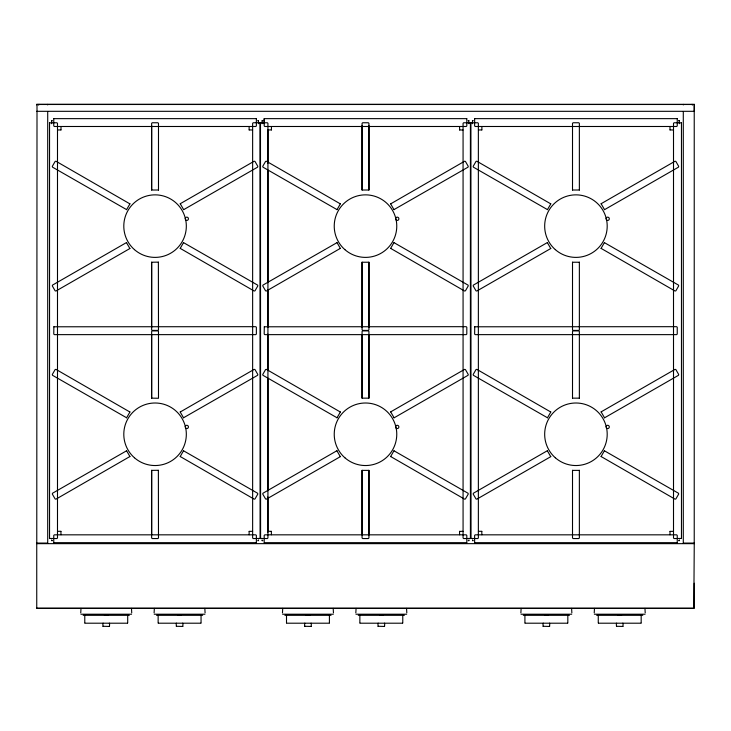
<?xml version="1.0" encoding="UTF-8"?>
<svg xmlns="http://www.w3.org/2000/svg" width="731" height="731" viewBox="0 0 731 731"><rect width="100%" height="100%" fill="white"/><g stroke="black" fill="none" stroke-linecap="round" stroke-linejoin="round"><path stroke-width="1.1" d="M151.637 534.562L151.637 470.271M151.637 398.267L151.637 334.908M151.637 327.552L151.637 262.127M151.637 190.124L151.637 125.622M264.193 123.64L264.193 118.541M267.93 532.278L267.93 496.97M267.93 490.135L267.93 378.503M267.93 370.526L267.93 334.076M267.93 327.241L267.93 289.65M267.93 281.673L267.93 171.182M267.93 163.205L267.93 130.173M362.073 470.271L362.073 537.979L362.658 538.555L368.342 538.555L368.927 537.979L368.927 470.271M362.073 398.267L362.073 331.481L362.658 330.896L368.342 330.896L368.927 331.481L368.927 398.267M362.073 262.127L362.073 329.827L362.658 330.412L368.342 330.412L368.927 329.827L368.927 262.127M362.073 190.124L362.073 123.338L362.658 122.753L368.342 122.753L368.927 123.338L368.927 190.124M368.927 534.562L368.927 470.855M368.927 397.682L368.927 334.908M368.927 327.552L368.927 262.712M368.927 189.539L368.927 125.622M694.258 583.237L694.258 608.302L36.742 608.293L693.81 608.302L694.258 543.572M80.748 612.889L80.995 608.393M154.104 612.889L154.351 608.393M282.468 612.889L282.723 608.393M355.823 612.889L356.079 608.393M520.874 612.889L521.121 608.393M594.23 612.889L594.477 608.393M36.769 104.908L36.687 104.305M38.652 105.09L38.652 104.442M49.534 122.753L49.534 538.555M51.636 120.633L51.636 123.694M53.756 118.541L53.756 125.906L54.341 126.49L255.786 126.49L256.371 125.906L256.371 118.541M61.002 129.999L61.002 126.545M36.742 543.572L36.742 607.845M47.707 543.17L47.707 111.752M158.49 190.124L158.49 123.338L157.905 122.753L152.222 122.753L151.637 123.338L151.637 189.539M259.971 122.753L260.081 538.455L253.218 538.555L252.634 537.979L252.634 123.338L253.218 122.753L260.592 122.753M262.073 120.633L262.073 123.694M271.439 129.999L271.439 126.545M249.125 531.309L249.125 534.763M256.371 542.777L256.371 535.412L255.786 534.827L54.341 534.827L53.756 535.412L53.756 542.777M258.491 540.675L258.491 539.898M260.592 538.555L260.483 122.863M470.408 122.753L470.408 538.555M472.509 120.633L472.509 123.694M474.629 118.541L474.629 125.906L475.214 126.49L676.659 126.49L677.244 125.906L677.244 118.541M481.875 129.999L481.875 126.545M459.561 531.309L459.561 534.763M466.807 542.777L466.807 535.412L466.223 534.827L264.777 534.827L264.193 535.412L264.193 542.777M468.927 540.675L468.927 539.898M471.029 538.555L470.919 122.863L477.782 122.753L478.366 123.338L478.366 537.979L477.782 538.555L470.517 538.455M579.363 190.124L579.363 123.338L578.778 122.753L573.095 122.753L572.51 123.338L572.51 190.124M572.51 262.127L572.51 329.827L573.095 330.412L578.778 330.412L579.363 329.827L579.363 262.127M579.363 398.267L579.363 331.481L578.778 330.896L573.095 330.896L572.51 331.481L572.51 398.267M572.51 470.271L572.51 537.979L573.095 538.555L578.778 538.555L579.363 537.979L579.363 470.271M683.293 104.908L683.293 104.387M694.313 111.377L694.313 104.305M669.998 531.309L669.998 534.763M677.244 542.777L677.244 535.412L676.659 534.827L475.214 534.827L474.629 535.412L474.629 542.777M679.364 540.675L679.364 539.898M681.466 538.555L681.466 122.753M694.231 543.17L694.231 104.387L37.007 104.305L36.769 543.17M129.972 248.476L55.94 291.039L55.136 290.819L52.303 285.894L52.522 285.099L126.554 242.528M183.572 209.724L257.604 167.152L257.824 166.357L254.991 161.432L254.187 161.213L180.155 203.775M129.972 456.619L126.554 450.68M183.572 417.867L180.155 411.928M340.408 248.476L336.991 242.528M394.009 209.724L390.592 203.775M340.408 456.619L266.376 499.182L265.572 498.962L262.74 494.037L262.959 493.242L336.991 450.68M394.009 417.867L468.041 375.305L468.26 374.5L465.428 369.575L464.624 369.356L390.592 411.928M550.845 248.476L476.813 291.039L476.009 290.819L473.176 285.894L473.396 285.099L547.428 242.528M604.446 209.724L678.478 167.152L678.697 166.357L675.864 161.432L675.06 161.213L601.028 203.775M550.845 456.619L476.813 499.182L476.009 498.962L473.176 494.037L473.396 493.242L547.428 450.68M604.446 417.867L678.478 375.305L678.697 374.5L675.864 369.575L675.06 369.356L601.028 411.928M129.972 203.775L126.554 209.724M180.155 248.476L183.572 242.528M129.972 411.928L126.554 417.867M180.155 456.619L183.572 450.68M340.408 203.775L336.991 209.724M390.592 248.476L394.009 242.528M340.408 411.928L336.991 417.867M390.592 456.619L394.009 450.68M550.845 203.775L547.428 209.724M601.028 248.476L604.446 242.528M550.845 411.928L547.428 417.867M601.028 456.619L604.446 450.68M47.707 104.908L47.707 104.387M249.125 129.999L249.125 126.545M257.714 120.633L258.491 120.633M151.746 262.237L158.49 262.127M264.193 119.116L264.193 125.906L264.777 126.49L466.223 126.49L466.807 125.906L466.807 118.541M459.561 129.999L463.015 129.999M468.151 120.633L468.927 120.633M51.636 540.675L52.413 540.675M57.548 531.309L61.002 531.309M151.746 470.38L158.49 470.271M102.943 626.449L103.108 626.284A3.966 2.805 -90 0 1 103.108 623.15M691.7 104.442L692.348 104.442M678.587 120.633L679.364 120.633M669.998 129.999L669.998 126.545M176.299 626.449L176.463 626.284A3.966 2.805 -90 0 1 176.463 623.15M262.073 540.675L262.849 540.675M267.985 531.309L271.439 531.309M304.672 626.449L304.836 626.284A3.966 2.805 -90 0 1 304.836 623.15M378.028 626.449L378.192 626.284A3.966 2.805 -90 0 1 378.192 623.15M472.509 540.675L473.286 540.675M478.421 531.309L481.875 531.309M543.069 626.449L543.243 626.284A3.966 2.805 -90 0 1 543.243 623.15M683.293 543.17L683.293 111.752M616.425 626.449L616.598 626.284A3.966 2.805 -90 0 1 616.598 623.15M340.262 248.43L266.376 291.039L265.572 290.819L262.74 285.894L262.959 285.099L336.954 242.674M390.738 203.821L464.624 161.213L465.428 161.432L468.26 166.357L468.041 167.152L394.046 209.578M129.826 456.573L55.94 499.182L55.136 498.962L52.303 494.037L52.522 493.242L126.518 450.826M180.301 411.964L254.187 369.356L254.991 369.575L257.824 374.5L257.604 375.305L183.609 417.721M36.861 104.487L694.139 104.487M38.77 104.56L39.3 104.442M53.866 118.641L256.261 118.641M49.644 122.863L56.908 122.753L57.493 123.338L57.493 537.979L56.908 538.555L49.644 538.455M60.901 129.908L57.548 129.999M264.302 118.641L466.698 118.641M260.081 122.863L267.345 122.753L267.93 123.338L267.93 537.979L267.345 538.555L260.081 538.455M271.338 129.908L267.985 129.999M474.739 118.641L677.134 118.641M158.38 190.014L151.746 190.014M470.517 122.863L470.992 122.753M481.775 129.908L478.421 129.999M694.258 111.313L36.742 111.313M368.817 190.014L362.183 190.014M579.254 190.014L572.62 190.014M362.183 262.237L368.817 262.237M572.62 262.237L579.254 262.237M368.817 398.157L362.183 398.157M579.254 398.157L572.62 398.157M47.606 543.078L36.861 543.078M249.225 531.41L252.579 531.309M459.662 531.41L463.015 531.309M109.531 626.449L103.108 626.284M182.887 626.449L176.463 626.284M670.099 531.41L673.452 531.309M311.251 626.449L304.836 626.284M694.139 543.078L683.394 543.078M384.607 626.449L378.192 626.284M549.657 626.449L543.243 626.284M623.013 626.449L616.598 626.284M51.782 120.779L52.413 120.633M262.21 120.779L262.849 120.633M472.646 120.779L473.286 120.633M362.183 470.38L368.817 470.38M36.824 543.654L694.176 543.654M260.008 538.555L260.483 538.455M257.714 540.675L258.354 540.538M572.62 470.38L579.254 470.38M256.261 542.667L53.866 542.667M470.919 538.455L463.655 538.555L463.07 537.979L463.07 123.338L463.655 122.753L470.919 122.863M468.151 540.675L468.79 540.538M466.698 542.667L264.302 542.667M681.356 538.455L674.092 538.555L673.507 537.979L673.507 123.338L674.092 122.753L681.356 122.863M678.587 540.675L679.218 540.538M677.134 542.667L474.739 542.667M252.579 129.999L249.225 129.908M673.452 129.999L670.099 129.908M80.885 614.223L131.589 614.223M154.232 614.223L204.945 614.223M282.605 614.223L333.318 614.223M355.96 614.223L406.674 614.223M521.011 614.223L571.724 614.223M594.367 614.223L645.08 614.223M104.405 615.091L106.004 615.091M106.278 615.091L107.082 615.091M107.311 615.091L108.115 615.091M177.761 615.091L179.36 615.091M179.634 615.091L180.429 615.091M180.667 615.091L181.462 615.091M306.134 615.091L307.733 615.091M308.007 615.091L308.802 615.091M309.039 615.091L309.834 615.091M379.48 615.091L381.089 615.091M381.354 615.091L382.158 615.091M382.386 615.091L383.19 615.091M544.531 615.091L546.13 615.091M546.404 615.091L547.208 615.091M547.437 615.091L548.241 615.091M617.887 615.091L619.486 615.091M619.76 615.091L620.564 615.091M620.793 615.091L621.597 615.091M83.17 615.319L129.305 615.319M156.525 615.319L202.651 615.319M284.898 615.319L331.024 615.319M358.254 615.319L404.38 615.319M523.305 615.319L569.431 615.319M596.66 615.319L642.787 615.319M84.915 623.205L127.559 623.205M158.271 623.205L200.915 623.205M286.643 623.205L329.288 623.205M359.999 623.205L402.635 623.205M525.041 623.205L567.685 623.205M598.397 623.205L641.041 623.205M151.746 398.157L158.49 398.267L158.49 331.481L157.905 330.896L152.222 330.896L151.637 331.481L151.637 397.682M547.391 209.578L473.396 167.152L473.176 166.357L476.009 161.432L476.813 161.213L550.699 203.821M604.482 242.674L678.478 285.099L678.697 285.894L675.864 290.819L675.06 291.039L601.174 248.43M336.954 209.578L262.959 167.152L262.74 166.357L265.572 161.432L266.376 161.213L340.262 203.821M394.046 242.674L468.041 285.099L468.26 285.894L465.428 290.819L464.624 291.039L390.738 248.43M126.518 209.578L52.522 167.152L52.303 166.357L55.136 161.432L55.94 161.213L129.826 203.821M183.609 242.674L257.604 285.099L257.824 285.894L254.991 290.819L254.187 291.039L180.301 248.43M547.391 417.721L473.396 375.305L473.176 374.5L476.009 369.575L476.813 369.356L550.699 411.964M604.482 450.826L678.478 493.242L678.697 494.037L675.864 498.962L675.06 499.182L601.174 456.573M336.954 417.721L262.959 375.305L262.74 374.5L265.572 369.575L266.376 369.356L340.262 411.964M394.046 450.826L468.041 493.242L468.26 494.037L465.428 498.962L464.624 499.182L390.738 456.573M126.518 417.721L52.522 375.305L52.303 374.5L55.136 369.575L55.94 369.356L129.826 411.964M183.609 450.826L257.604 493.242L257.824 494.037L254.991 498.962L254.187 499.182L180.301 456.573M604.482 209.578L601.174 203.821M547.391 242.674L550.699 248.43M604.482 417.721L601.174 411.964M547.391 450.826L550.699 456.573M394.046 417.721L390.738 411.964M183.609 209.578L180.301 203.821M336.954 450.826L340.262 456.573M126.518 242.674L129.826 248.43M692.23 104.56L692.348 105.09M679.218 120.779L679.364 123.694M468.79 120.779L468.927 123.694M459.662 129.908L459.561 126.545M481.775 531.41L481.875 534.763M472.509 539.898L472.646 540.538M258.354 120.779L258.491 123.694M271.338 531.41L271.439 534.763M262.073 539.898L262.21 540.538M158.38 262.237L158.49 329.827L157.905 330.412L152.222 330.412L151.637 329.827L151.637 262.712M158.38 470.38L158.49 537.979L157.905 538.555L152.222 538.555L151.637 537.979L151.637 470.855M60.901 531.41L61.002 534.763M51.636 539.898L51.782 540.538M644.961 608.393L645.208 612.889M571.605 608.393L571.852 612.889M406.555 608.393L406.811 612.889M333.199 608.393L333.455 612.889M204.835 608.393L205.082 612.889M131.479 608.393L131.726 612.889M641.178 615.365L641.178 622.885M598.26 615.365L598.26 622.885M567.823 615.365L567.823 622.885M524.913 615.365L524.913 622.885M402.772 615.365L402.772 622.885M362.073 125.622L362.073 189.539M362.073 262.712L362.073 327.552M362.073 334.908L362.073 397.682M362.073 470.855L362.073 534.562M359.862 615.365L359.862 622.885M329.416 615.365L329.416 622.885M286.506 615.365L286.506 622.885M201.052 615.365L201.052 622.885M158.134 615.365L158.134 622.885M127.697 615.365L127.697 622.885M84.778 615.365L84.778 622.885M622.849 623.15A3.966 2.805 -90 0 1 622.849 626.284M549.493 623.15A3.966 2.805 -90 0 1 549.493 626.284M384.442 623.15A3.966 2.805 -90 0 1 384.442 626.284M311.086 623.15A3.966 2.805 -90 0 1 311.086 626.284M182.713 623.15A3.966 2.805 -90 0 1 182.713 626.284M109.358 623.15A3.966 2.805 -90 0 1 109.358 626.284M606.017 426.931A1.645 1.645 0 0 1 608.219 425.387A1.645 1.645 0 0 1 608.923 427.991A1.645 1.645 0 0 1 606.237 427.754M606.017 218.788A1.645 1.645 0 0 1 608.219 217.244A1.645 1.645 0 0 1 608.923 219.848A1.645 1.645 0 0 1 606.237 219.611M395.581 426.931A1.645 1.645 0 0 1 397.792 425.387A1.645 1.645 0 0 1 398.486 427.991A1.645 1.645 0 0 1 395.8 427.754M395.581 218.788A1.645 1.645 0 0 1 397.792 217.244A1.645 1.645 0 0 1 398.486 219.848A1.645 1.645 0 0 1 395.8 219.611M185.144 426.931A1.645 1.645 0 0 1 187.355 425.387A1.645 1.645 0 0 1 188.05 427.991A1.645 1.645 0 0 1 185.363 427.754M185.144 218.788A1.645 1.645 0 0 1 187.355 217.244A1.645 1.645 0 0 1 188.05 219.848A1.645 1.645 0 0 1 185.363 219.611M53.866 326.784L53.756 334.049L54.341 334.634L255.786 334.634L256.371 334.049L256.371 327.26L255.786 326.684L53.866 326.784M264.302 326.784L264.193 334.049L264.777 334.634L466.223 334.634L466.807 334.049L466.807 327.26L466.223 326.684L264.302 326.784M474.739 326.784L474.629 334.049L475.214 334.634L676.659 334.634L677.244 334.049L677.244 327.26L676.659 326.684L474.739 326.784M555.322 457.77A31.259 31.259 0 0 0 606.602 440.373A31.259 31.259 0 0 0 565.885 404.663A31.259 31.259 0 0 0 555.322 457.77M555.322 249.627A31.259 31.259 0 0 0 606.602 232.22A31.259 31.259 0 0 0 565.885 196.52A31.259 31.259 0 0 0 555.322 249.627M344.886 457.77A31.259 31.259 0 0 0 396.165 440.373A31.259 31.259 0 0 0 355.449 404.663A31.259 31.259 0 0 0 344.886 457.77M344.886 249.627A31.259 31.259 0 0 0 396.165 232.22A31.259 31.259 0 0 0 355.449 196.52A31.259 31.259 0 0 0 344.886 249.627M134.449 457.77A31.259 31.259 0 0 0 185.729 440.373A31.259 31.259 0 0 0 145.012 404.663A31.259 31.259 0 0 0 134.449 457.77M134.449 249.627A31.259 31.259 0 0 0 185.729 232.22A31.259 31.259 0 0 0 145.012 196.52A31.259 31.259 0 0 0 134.449 249.627"/></g></svg>
